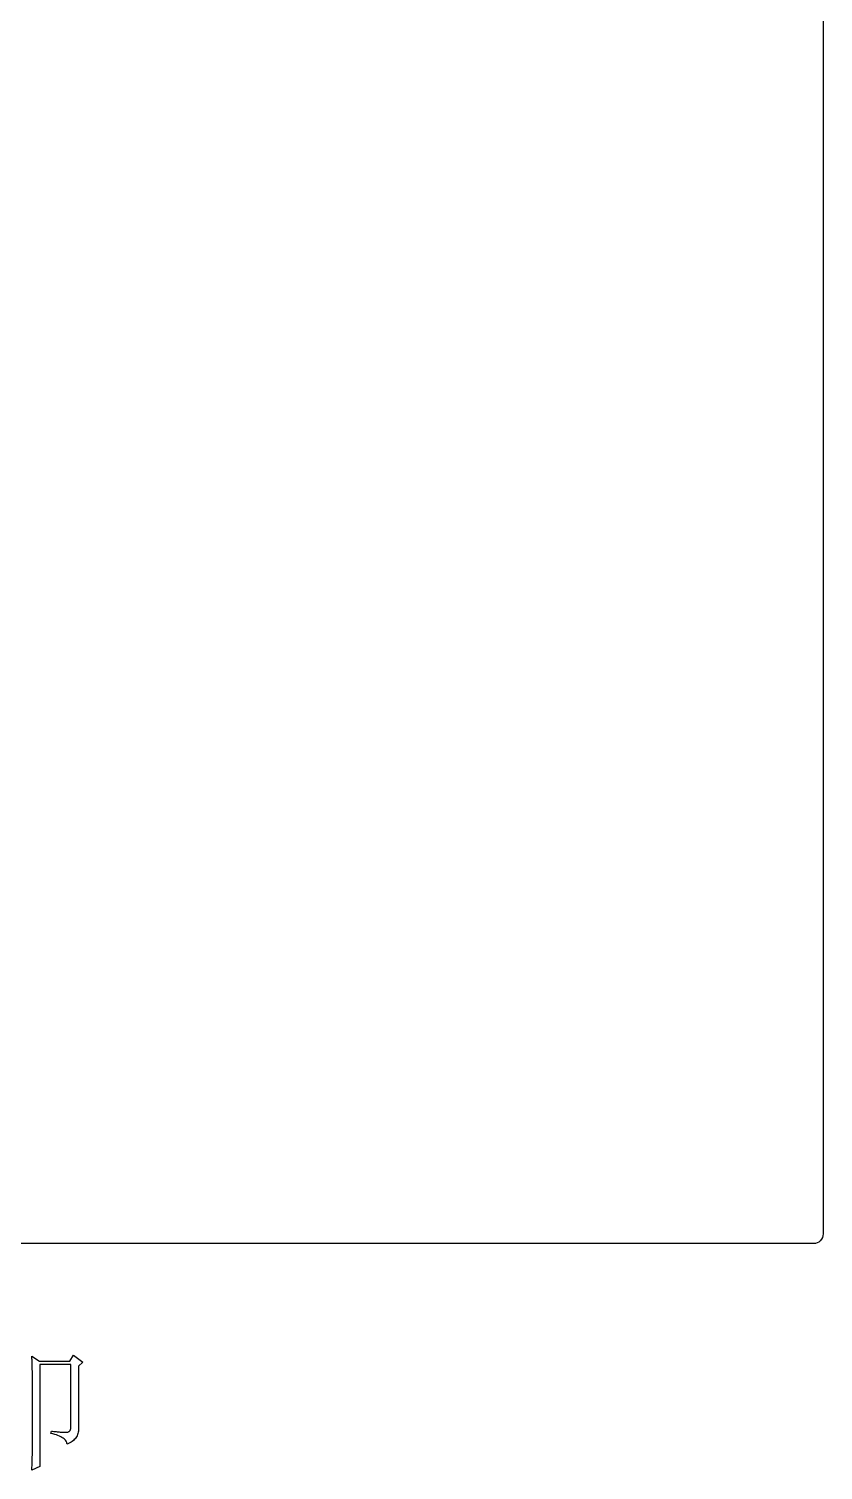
# Model space of a CAD drawing. Extents: x -325 to 325, y -324 to 275.
# Drawn here: x 161.1 to 325, y -321.8 to -24.2 of the extents above; entities that cross this region are included whole.
import ezdxf

# ---------------------------------------------------------------- set-up
doc = ezdxf.new("R2010")
doc.units = 0
doc.header["$MEASUREMENT"] = 0
doc.layers.get('0').update_dxf_attribs({"linetype": 'CONTINUOUS'})

msp = doc.modelspace()

# ---------------------------------------------------------------- linework, layer by layer
msp.add_lwpolyline([(-324.99998, 272.999941, -0.414214), (-322.99998, 274.999941), (-322.99998, 274.999941), (323.00002, 274.999941), (323.00002, 274.999941, -0.414214), (325.00002, 272.999941), (325.00002, 272.999941), (325.00002, -273.000059), (325.00002, -273.000059, -0.414214), (323.00002, -275.000059), (323.00002, -275.000059), (-322.99998, -275.000059), (-322.99998, -275.000059, -0.414214), (-324.99998, -273.000059), (-324.99998, -273.000059), (-324.99998, 272.999941)], format="xyb")
msp.add_lwpolyline([(165.737969, -313.705078), (165.991973, -313.731113), (165.991973, -313.731113), (166.245977, -313.756113), (166.245977, -313.756113), (166.499961, -313.781113), (166.499961, -313.781113), (166.728965, -313.807109), (166.728965, -313.807109), (166.956973, -313.832109), (166.956973, -313.832109), (167.159961, -313.832109), (167.159961, -313.832109), (167.363965, -313.858086), (167.363965, -313.858086), (167.566973, -313.883105), (167.566973, -313.883105), (167.76998, -313.883105), (167.76998, -313.883105), (167.947969, -313.908105), (167.947969, -313.908105), (168.09998, -313.908105), (168.09998, -313.908105), (168.277969, -313.908105), (168.277969, -313.908105), (168.42998, -313.908105), (168.42998, -313.908105), (168.556973, -313.934082), (168.556973, -313.934082), (168.683965, -313.934082), (168.683965, -313.934082), (168.810977, -313.934082), (168.810977, -313.934082), (168.937969, -313.934082), (168.937969, -313.934082), (169.03998, -313.908105), (169.03998, -313.908105), (169.141973, -313.883105), (169.141973, -313.883105), (169.242969, -313.858086), (169.242969, -313.858086), (169.318965, -313.807109), (169.318965, -313.807109), (169.395977, -313.781113), (169.395977, -313.781113), (169.471973, -313.705078), (169.471973, -313.705078), (169.522988, -313.654102), (169.522988, -313.654102), (169.598984, -313.578105), (169.598984, -313.578105), (169.623984, -313.502109), (169.623984, -313.502109), (169.67498, -313.400098), (169.67498, -313.400098), (169.69998, -313.299082), (169.69998, -313.299082), (169.725977, -313.197109), (169.725977, -313.197109), (169.750977, -313.070098), (169.750977, -313.070098), (169.776953, -312.943105), (169.776953, -312.943105), (169.776953, -312.816113), (169.776953, -312.816113), (169.776953, -299.938105), (169.776953, -299.938105), (163.375957, -299.938105), (163.375957, -299.938105), (163.375957, -320.995098), (163.375957, -320.995098), (161.698984, -321.757109), (161.698984, -321.757109), (161.724971, -321.452109), (161.724971, -321.452109), (161.724971, -321.147109), (161.724971, -321.147109), (161.749971, -320.868105), (161.749971, -320.868105), (161.749971, -320.589102), (161.749971, -320.589102), (161.775957, -320.335098), (161.775957, -320.335098), (161.775957, -320.106094), (161.775957, -320.106094), (161.775957, -319.87709), (161.775957, -319.87709), (161.800967, -319.674102), (161.800967, -319.674102), (161.800967, -319.471094), (161.800967, -319.471094), (161.800967, -319.293105), (161.800967, -319.293105), (161.800967, -319.115098), (161.800967, -319.115098), (161.800967, -318.963105), (161.800967, -318.963105), (161.800967, -318.836094), (161.800967, -318.836094), (161.825967, -318.709102), (161.825967, -318.709102), (161.825967, -318.60709), (161.825967, -318.60709), (161.825967, -318.531094), (161.825967, -318.531094), (161.825967, -301.615098), (161.825967, -301.615098), (161.825967, -301.462109), (161.825967, -301.462109), (161.825967, -301.285098), (161.825967, -301.285098), (161.800967, -301.107109), (161.800967, -301.107109), (161.800967, -300.929102), (161.800967, -300.929102), (161.800967, -300.751094), (161.800967, -300.751094), (161.800967, -300.548105), (161.800967, -300.548105), (161.800967, -300.345098), (161.800967, -300.345098), (161.800967, -300.142109), (161.800967, -300.142109), (161.775957, -299.938105), (161.775957, -299.938105), (161.775957, -299.710098), (161.775957, -299.710098), (161.775957, -299.481094), (161.775957, -299.481094), (161.749971, -299.253105), (161.749971, -299.253105), (161.749971, -298.999102), (161.749971, -298.999102), (161.724971, -298.770098), (161.724971, -298.770098), (161.724971, -298.516094), (161.724971, -298.516094), (161.698984, -298.237109), (161.698984, -298.237109), (163.273975, -299.253105), (163.273975, -299.253105), (169.547969, -299.253105), (169.547969, -299.253105), (170.33498, -298.033086), (170.33498, -298.033086), (172.23998, -299.481094), (172.23998, -299.481094), (171.325957, -300.269102), (171.325957, -300.269102), (171.325957, -313.146113), (171.325957, -313.146113), (171.350977, -313.426113), (171.350977, -313.426113), (171.325957, -313.680117), (171.325957, -313.680117), (171.300957, -313.934082), (171.300957, -313.934082), (171.223984, -314.188086), (171.223984, -314.188086), (171.147949, -314.416113), (171.147949, -314.416113), (171.071953, -314.645117), (171.071953, -314.645117), (170.94498, -314.874121), (170.94498, -314.874121), (170.817988, -315.07709), (170.817988, -315.07709), (170.63998, -315.280117), (170.63998, -315.280117), (170.461973, -315.458086), (170.461973, -315.458086), (170.28498, -315.636094), (170.28498, -315.636094), (170.055977, -315.813086), (170.055977, -315.813086), (169.826973, -315.966094), (169.826973, -315.966094), (169.572969, -316.118086), (169.572969, -316.118086), (169.293984, -316.271094), (169.293984, -316.271094), (168.988965, -316.398105), (168.988965, -316.398105), (168.963984, -316.220098), (168.963984, -316.220098), (168.937969, -316.06709), (168.937969, -316.06709), (168.861973, -315.915117), (168.861973, -315.915117), (168.785977, -315.73709), (168.785977, -315.73709), (168.658965, -315.585098), (168.658965, -315.585098), (168.506973, -315.458086), (168.506973, -315.458086), (168.353965, -315.305117), (168.353965, -315.305117), (168.150977, -315.153086), (168.150977, -315.153086), (167.921973, -315.026113), (167.921973, -315.026113), (167.667969, -314.899082), (167.667969, -314.899082), (167.388965, -314.74709), (167.388965, -314.74709), (167.083965, -314.620098), (167.083965, -314.620098), (166.778965, -314.493086), (166.778965, -314.493086), (166.423965, -314.391113), (166.423965, -314.391113), (166.042969, -314.264082), (166.042969, -314.264082), (165.635957, -314.162109), (165.635957, -314.162109), (165.737969, -313.705078)])

doc.saveas('drawing.dxf')
